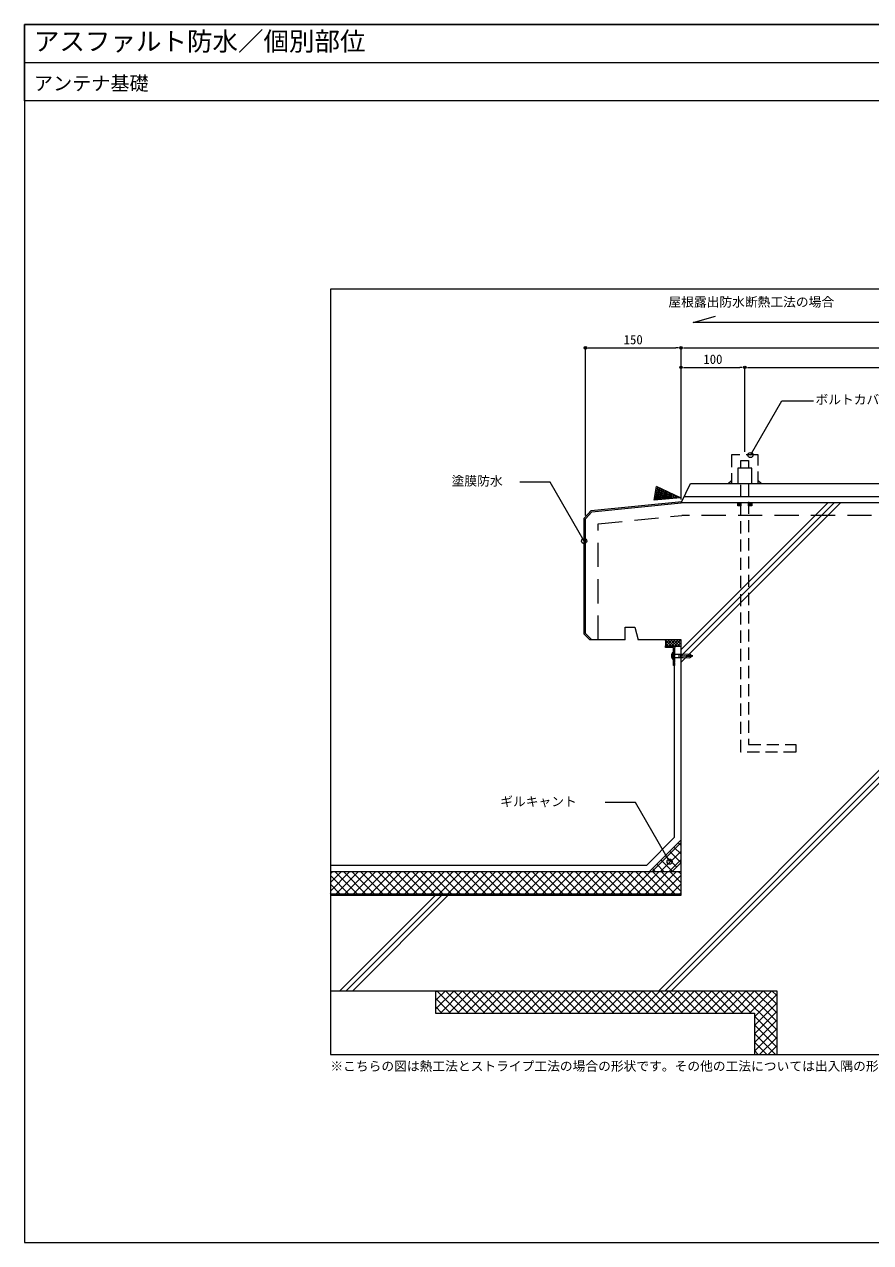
# Model space of a CAD drawing. Units: millimetres, scale not verified. Extents: x -1380 to 1380, y -955 to 955.
# Drawn here: x -1380 to -53, y -955 to 955 of the extents above; entities that cross this region are included whole.
import ezdxf
from ezdxf.enums import TextEntityAlignment as Align

# ---------------------------------------------------------------- set-up
doc = ezdxf.new("R2010")
doc.units = ezdxf.units.MM
doc.header["$LTSCALE"] = 3
doc.linetypes.add('USER1', pattern=[19.05, 12.7, -6.35])
doc.linetypes.add('USER2', pattern=[9.525, 6.35, -3.175])
for name, color, linetype, lineweight in [('0-0_0', 7, 'Continuous', 9), ('0-1_HATCH', 9, 'Continuous', 18), ('0-3_KUTAI', 3, 'Continuous', 18), ('0-4_BOUSUI', 1, 'Continuous', 18), ('0-5_MOJI', 7, 'Continuous', 18), ('0-6_sunpo', 7, 'Continuous', 18), ('0-7_KANAMONO_SCREW', 4, 'Continuous', 18), ('0-8_dannnetu', 6, 'Continuous', 18), ('0-9_KANAMONO', 4, 'Continuous', 18), ('0-B_TENSEN', 4, 'USER2', 18), ('0-C_BUHIN', 7, 'USER2', 9), ('0-D_WAKU', 7, 'Continuous', 18)]:
    doc.layers.add(name, color=color, linetype=linetype, lineweight=lineweight)
doc.styles.add('ＭＳ ゴシック', font='')
doc.styles.get('ＭＳ ゴシック').set_extended_font_data('MS Gothic')

# ---------------------------------------------------------------- blocks, each defined once
blk = doc.blocks.new('_DOT')
at = {"layer": '0-0_0'}
for p, q in [((-0.5, 0), (-1, 0)), ((0.25, 0), (-0.25, 0))]:
    blk.add_line(p, q, dxfattribs=at)
blk.add_circle((0, 0), 0.25, dxfattribs=at)

msp = doc.modelspace()

# ---------------------------------------------------------------- linework, layer by layer
at = {"layer": '0-0_0', "lineweight": 18}
msp.add_line((-1380.043, 894.971), (1379.957, 894.971), dxfattribs=at)
msp.add_lwpolyline([(-900.043, -660.029), (899.957, -660.029), (899.957, 539.971), (-900.043, 539.971)], close=True, dxfattribs=at)
at = {"layer": '0-1_HATCH'}
for p, q in [((-385.043, -560.029), (377.23, 202.244)), ((-375.043, -560.029), (386.321, 201.335)), ((-365.043, -560.029), (395.412, 200.426)), ((-350.043, -35.029), (-110.043, 204.971)), ((-350.043, -25.029), (-120.043, 204.971)), ((-350.043, -45.029), (-100.043, 204.971)), ((-365.24, -20.029), (-374.076, -11.193)), ((-374.053, -11.326), (-372.755, -10.029)), ((-369.73, -20.029), (-373.825, -15.934)), ((-373.803, -15.567), (-368.265, -10.029)), ((-373.775, -20.029), (-363.775, -10.029)), ((-360.75, -20.029), (-370.75, -10.029)), ((-369.284, -20.029), (-359.284, -10.029)), ((-356.26, -20.029), (-366.26, -10.029)), ((-364.794, -20.029), (-354.794, -10.029)), ((-351.77, -20.029), (-361.77, -10.029)), ((-360.304, -20.029), (-350.304, -10.029)), ((-350.043, -17.265), (-357.28, -10.029)), ((-355.814, -20.029), (-350.043, -14.257)), ((-350.043, -12.775), (-352.79, -10.029)), ((-351.324, -20.029), (-350.043, -18.747)), ((-374.22, -20.029), (-374.472, -19.777)), ((-395.485, -373.029), (-350.043, -327.586)), ((-382.015, -373.029), (-350.043, -341.056)), ((-350.347, -359.191), (-368.025, -341.513)), ((-350.043, -346.025), (-361.29, -334.778)), ((-350.043, -332.555), (-354.555, -328.043)), ((-376.921, -373.029), (-388.231, -361.719)), ((-363.818, -372.661), (-381.495, -354.984)), ((-357.082, -365.926), (-374.76, -348.248)), ((-368.545, -373.029), (-350.043, -354.527)), ((-900.043, -376.854), (-896.217, -373.029)), ((-900.043, -390.325), (-882.747, -373.029)), ((-900.043, -403.795), (-869.276, -373.029)), ((-871.649, -408.029), (-900.043, -379.635)), ((-858.179, -408.029), (-893.179, -373.029)), ((-890.806, -408.029), (-855.806, -373.029)), ((-844.708, -408.029), (-879.708, -373.029)), ((-877.335, -408.029), (-842.335, -373.029)), ((-831.238, -408.029), (-866.238, -373.029)), ((-863.865, -408.029), (-828.865, -373.029)), ((-817.767, -408.029), (-852.767, -373.029)), ((-850.395, -408.029), (-815.395, -373.029)), ((-804.297, -408.029), (-839.297, -373.029)), ((-836.924, -408.029), (-801.924, -373.029)), ((-790.827, -408.029), (-825.827, -373.029)), ((-823.454, -408.029), (-788.454, -373.029)), ((-777.356, -408.029), (-812.356, -373.029)), ((-809.984, -408.029), (-774.984, -373.029)), ((-763.886, -408.029), (-798.886, -373.029)), ((-796.513, -408.029), (-761.513, -373.029)), ((-750.416, -408.029), (-785.416, -373.029)), ((-783.043, -408.029), (-748.043, -373.029)), ((-736.945, -408.029), (-771.945, -373.029)), ((-769.572, -408.029), (-734.572, -373.029)), ((-723.475, -408.029), (-758.475, -373.029)), ((-756.102, -408.029), (-721.102, -373.029)), ((-710.004, -408.029), (-745.004, -373.029)), ((-742.632, -408.029), (-707.632, -373.029)), ((-696.534, -408.029), (-731.534, -373.029)), ((-729.161, -408.029), (-694.161, -373.029)), ((-683.064, -408.029), (-718.064, -373.029)), ((-715.691, -408.029), (-680.691, -373.029)), ((-669.593, -408.029), (-704.593, -373.029)), ((-702.22, -408.029), (-667.22, -373.029)), ((-656.123, -408.029), (-691.123, -373.029)), ((-688.75, -408.029), (-653.75, -373.029)), ((-642.652, -408.029), (-677.652, -373.029)), ((-675.28, -408.029), (-640.28, -373.029)), ((-629.182, -408.029), (-664.182, -373.029)), ((-661.809, -408.029), (-626.809, -373.029)), ((-615.712, -408.029), (-650.712, -373.029)), ((-648.339, -408.029), (-613.339, -373.029)), ((-602.241, -408.029), (-637.241, -373.029)), ((-634.869, -408.029), (-599.869, -373.029)), ((-588.771, -408.029), (-623.771, -373.029)), ((-621.398, -408.029), (-586.398, -373.029)), ((-575.301, -408.029), (-610.301, -373.029)), ((-607.928, -408.029), (-572.928, -373.029)), ((-561.83, -408.029), (-596.83, -373.029)), ((-594.457, -408.029), (-559.457, -373.029)), ((-548.36, -408.029), (-583.36, -373.029)), ((-580.987, -408.029), (-545.987, -373.029)), ((-534.889, -408.029), (-569.889, -373.029)), ((-567.517, -408.029), (-532.517, -373.029)), ((-521.419, -408.029), (-556.419, -373.029)), ((-554.046, -408.029), (-519.046, -373.029)), ((-507.949, -408.029), (-542.949, -373.029)), ((-540.576, -408.029), (-505.576, -373.029)), ((-494.478, -408.029), (-529.478, -373.029)), ((-527.105, -408.029), (-492.105, -373.029)), ((-481.008, -408.029), (-516.008, -373.029)), ((-513.635, -408.029), (-478.635, -373.029)), ((-467.537, -408.029), (-502.537, -373.029)), ((-500.165, -408.029), (-465.165, -373.029)), ((-454.067, -408.029), (-489.067, -373.029)), ((-486.694, -408.029), (-451.694, -373.029)), ((-440.597, -408.029), (-475.597, -373.029)), ((-473.224, -408.029), (-438.224, -373.029)), ((-427.126, -408.029), (-462.126, -373.029)), ((-459.754, -408.029), (-424.754, -373.029)), ((-413.656, -408.029), (-448.656, -373.029)), ((-446.283, -408.029), (-411.283, -373.029)), ((-400.186, -408.029), (-435.186, -373.029)), ((-432.813, -408.029), (-397.813, -373.029)), ((-386.715, -408.029), (-421.715, -373.029)), ((-419.342, -408.029), (-384.342, -373.029)), ((-373.245, -408.029), (-408.245, -373.029)), ((-405.872, -408.029), (-370.872, -373.029)), ((-390.391, -373.029), (-394.966, -368.454)), ((-359.774, -408.029), (-394.774, -373.029)), ((-392.402, -408.029), (-357.402, -373.029)), ((-350.043, -404.29), (-381.304, -373.029)), ((-378.931, -408.029), (-350.043, -379.14)), ((-350.043, -390.819), (-367.834, -373.029)), ((-350.043, -377.349), (-354.363, -373.029)), ((-885.119, -408.029), (-900.043, -393.105)), ((-365.461, -408.029), (-350.043, -392.61)), ((-898.59, -408.029), (-900.043, -406.576)), ((-885.043, -560.029), (-735.043, -410.029)), ((-875.043, -560.029), (-725.043, -410.029)), ((-865.043, -560.029), (-715.043, -410.029)), ((-351.99, -408.029), (-350.043, -406.081)), ((-735.043, -562.084), (-732.987, -560.029)), ((-735.043, -575.555), (-719.517, -560.029)), ((-735.043, -589.025), (-706.046, -560.029)), ((-711.59, -595.029), (-735.043, -571.576)), ((-698.119, -595.029), (-733.119, -560.029)), ((-727.576, -595.029), (-692.576, -560.029)), ((-684.649, -595.029), (-719.649, -560.029)), ((-714.105, -595.029), (-679.105, -560.029)), ((-671.179, -595.029), (-706.179, -560.029)), ((-700.635, -595.029), (-665.635, -560.029)), ((-657.708, -595.029), (-692.708, -560.029)), ((-687.165, -595.029), (-652.165, -560.029)), ((-644.238, -595.029), (-679.238, -560.029)), ((-673.694, -595.029), (-638.694, -560.029)), ((-630.767, -595.029), (-665.767, -560.029)), ((-660.224, -595.029), (-625.224, -560.029)), ((-617.297, -595.029), (-652.297, -560.029)), ((-646.754, -595.029), (-611.754, -560.029)), ((-603.827, -595.029), (-638.827, -560.029)), ((-633.283, -595.029), (-598.283, -560.029)), ((-590.356, -595.029), (-625.356, -560.029)), ((-619.813, -595.029), (-584.813, -560.029)), ((-576.886, -595.029), (-611.886, -560.029)), ((-606.342, -595.029), (-571.342, -560.029)), ((-563.416, -595.029), (-598.416, -560.029)), ((-592.872, -595.029), (-557.872, -560.029)), ((-549.945, -595.029), (-584.945, -560.029)), ((-579.402, -595.029), (-544.402, -560.029)), ((-536.475, -595.029), (-571.475, -560.029)), ((-565.931, -595.029), (-530.931, -560.029)), ((-523.004, -595.029), (-558.004, -560.029)), ((-552.461, -595.029), (-517.461, -560.029)), ((-509.534, -595.029), (-544.534, -560.029)), ((-538.99, -595.029), (-503.99, -560.029)), ((-496.064, -595.029), (-531.064, -560.029)), ((-525.52, -595.029), (-490.52, -560.029)), ((-482.593, -595.029), (-517.593, -560.029)), ((-512.05, -595.029), (-477.05, -560.029)), ((-469.123, -595.029), (-504.123, -560.029)), ((-498.579, -595.029), (-463.579, -560.029)), ((-455.652, -595.029), (-490.652, -560.029)), ((-485.109, -595.029), (-450.109, -560.029)), ((-442.182, -595.029), (-477.182, -560.029)), ((-471.639, -595.029), (-436.639, -560.029)), ((-428.712, -595.029), (-463.712, -560.029)), ((-458.168, -595.029), (-423.168, -560.029)), ((-415.241, -595.029), (-450.241, -560.029)), ((-444.698, -595.029), (-409.698, -560.029)), ((-401.771, -595.029), (-436.771, -560.029)), ((-431.227, -595.029), (-396.227, -560.029)), ((-388.301, -595.029), (-423.301, -560.029)), ((-417.757, -595.029), (-382.757, -560.029)), ((-374.83, -595.029), (-409.83, -560.029)), ((-404.287, -595.029), (-369.287, -560.029)), ((-361.36, -595.029), (-396.36, -560.029)), ((-390.816, -595.029), (-355.816, -560.029)), ((-347.889, -595.029), (-382.889, -560.029)), ((-377.346, -595.029), (-342.346, -560.029)), ((-334.419, -595.029), (-369.419, -560.029)), ((-363.875, -595.029), (-328.875, -560.029)), ((-320.949, -595.029), (-355.949, -560.029)), ((-350.405, -595.029), (-315.405, -560.029)), ((-307.478, -595.029), (-342.478, -560.029)), ((-336.935, -595.029), (-301.935, -560.029)), ((-294.008, -595.029), (-329.008, -560.029)), ((-323.464, -595.029), (-288.464, -560.029)), ((-280.537, -595.029), (-315.537, -560.029)), ((-309.994, -595.029), (-274.994, -560.029)), ((-267.067, -595.029), (-302.067, -560.029)), ((-296.524, -595.029), (-261.524, -560.029)), ((-253.597, -595.029), (-288.597, -560.029)), ((-283.053, -595.029), (-248.053, -560.029)), ((-240.126, -595.029), (-275.126, -560.029)), ((-269.583, -595.029), (-234.583, -560.029)), ((-200.043, -621.642), (-261.656, -560.029)), ((-256.112, -595.029), (-221.112, -560.029)), ((-200.043, -608.171), (-248.186, -560.029)), ((-242.642, -595.029), (-207.642, -560.029)), ((-235.043, -600.9), (-200.043, -565.9)), ((-200.043, -594.701), (-234.715, -560.029)), ((-200.043, -581.231), (-221.245, -560.029)), ((-200.043, -567.76), (-207.774, -560.029)), ((-725.06, -595.029), (-735.043, -585.046)), ((-235.043, -614.37), (-200.043, -579.37)), ((-235.043, -627.84), (-200.043, -592.84)), ((-200.043, -635.112), (-235.043, -600.112)), ((-235.043, -641.311), (-200.043, -606.311)), ((-200.043, -648.582), (-235.043, -613.582)), ((-235.043, -654.781), (-200.043, -619.781)), ((-202.067, -660.029), (-235.043, -627.053)), ((-215.537, -660.029), (-235.043, -640.523)), ((-226.82, -660.029), (-200.043, -633.252)), ((-213.349, -660.029), (-200.043, -646.722)), ((-229.008, -660.029), (-235.043, -653.994))]:
    msp.add_line(p, q, dxfattribs=at)
at = {"layer": '0-3_KUTAI'}
for p, q in [((349.957, 204.971), (-350.043, 204.971)), ((-350.043, -10.029), (-417.543, -10.029)), ((-900.043, -560.029), (-200.043, -560.029)), ((-200.043, -560.029), (-200.043, -660.029))]:
    msp.add_line(p, q, dxfattribs=at)
at = {"layer": '0-3_KUTAI', "linetype": 'USER1'}
msp.add_line((348.96, 184.971), (-349.045, 184.971), dxfattribs=at)
at = {"layer": '0-3_KUTAI'}
for points in [[(-500.043, -0.029), (-500.043, 179.971), (-490.092, 190.966), (-350.043, 204.971)], [(-437.543, -10.029), (-437.543, 9.971), (-422.543, 9.971), (-417.543, -10.029)], [(-900.043, -410.029), (-350.043, -410.029), (-350.043, -10.029)], [(-437.543, -10.029), (-490.043, -10.029), (-500.043, -0.029)]]:
    msp.add_lwpolyline(points, dxfattribs=at)
at = {"layer": '0-3_KUTAI', "linetype": 'USER1'}
msp.add_lwpolyline([(-480.043, -10.029), (-480.043, 171.872), (-349.045, 184.971)], dxfattribs=at)
at = {"layer": '0-4_BOUSUI'}
for p, q in [((-261.043, 199.971), (-256.043, 204.971)), ((-256.043, 199.971), (-261.043, 204.971)), ((-244.043, 199.971), (-239.043, 204.971)), ((-239.043, 199.971), (-244.043, 204.971)), ((-490.043, -10.029), (-492.871, -10.029)), ((-359.543, -20.029), (-350.043, -20.029)), ((-900.043, -408.029), (-350.043, -408.029))]:
    msp.add_line(p, q, dxfattribs=at)
for points in [[(-492.871, -10.029), (-502.043, -0.857), (-502.043, 180.742), (-491.058, 192.88), (-348.985, 207.087)], [(-900.043, -363.029), (-403.682, -363.029), (-360.043, -319.389), (-360.043, -50.029)]]:
    msp.add_lwpolyline(points, dxfattribs=at)
for points in [[(-261.043, 204.971), (-256.043, 204.971), (-256.043, 199.971), (-261.043, 199.971)], [(-244.043, 204.971), (-239.043, 204.971), (-239.043, 199.971), (-244.043, 199.971)]]:
    msp.add_lwpolyline(points, close=True, dxfattribs=at)
msp.add_arc((-393.473, -14.598), 19.694, 343.99195, 13.4151, dxfattribs=at)
at = {"layer": '0-5_MOJI'}
for p, q in [((-330.909, 487.512), (-295.808, 497.445)), ((-0.043, 487.512), (-330.909, 487.512)), ((-392.047, 209.001), (-388.298, 230.41)), ((-390.037, 208.977), (-386.418, 229.57)), ((-350.804, 212.61), (-388.298, 230.41)), ((-350.804, 212.61), (-392.047, 209.001)), ((-388.062, 209.35), (-384.52, 228.532)), ((-385.87, 209.542), (-382.839, 227.675)), ((-383.878, 209.716), (-380.759, 226.853)), ((-381.885, 209.89), (-379.078, 225.996)), ((-379.694, 210.082), (-376.999, 225.175)), ((-377.701, 210.257), (-375.101, 224.136)), ((-375.51, 210.448), (-373.42, 223.279)), ((-373.517, 210.623), (-371.54, 222.44)), ((-371.525, 210.797), (-369.659, 221.601)), ((-369.333, 210.989), (-367.779, 220.761)), ((-367.341, 211.163), (-365.881, 219.723)), ((-365.349, 211.337), (-364.019, 219.083)), ((-363.157, 211.529), (-362.103, 217.845)), ((-361.164, 211.703), (-360.223, 217.006)), ((-358.973, 211.895), (-358.343, 216.166)), ((-356.98, 212.069), (-356.48, 215.526)), ((-355.187, 212.226), (-354.582, 214.488)), ((-352.996, 212.418), (-352.684, 213.449))]:
    msp.add_line(p, q, dxfattribs=at)
for points in [[(-241.194, 279.722), (-191.955, 365.006), (-142.133, 365.006)], [(-502.043, 144.962), (-555.465, 237.492), (-602.915, 237.492)], [(-368.022, -357.733), (-421.444, -265.203), (-468.894, -265.203)]]:
    msp.add_lwpolyline(points, dxfattribs=at)
for centre in [(-241.194, 279.722), (-241.194, 279.722), (-502.043, 144.962), (-502.043, 144.962), (-368.022, -357.733), (-368.022, -357.733)]:
    msp.add_circle(centre, 4, dxfattribs=at)
at = {"layer": '0-6_sunpo'}
for p, q in [((-500.043, 184.971), (-500.043, 447.944)), ((-492.043, 447.944), (-358.043, 447.944)), ((-350.043, 209.971), (-350.043, 447.944)), ((-350.043, 209.971), (-350.043, 447.944)), ((-342.043, 447.944), (341.957, 447.944)), ((-350.043, 209.971), (-350.043, 417.253)), ((-342.043, 417.253), (-258.043, 417.253)), ((-250.043, 284.971), (-250.043, 417.253)), ((-250.043, 284.971), (-250.043, 417.253)), ((-242.043, 417.253), (241.957, 417.253))]:
    msp.add_line(p, q, dxfattribs=at)
at = {"layer": '0-7_KANAMONO_SCREW'}
for p, q in [((-364.126, -31.487), (-364.334, -32.529)), ((-364.334, -37.529), (-364.334, -32.529)), ((-364.334, -37.529), (-364.126, -38.57)), ((-364.126, -38.57), (-364.126, -31.487)), ((-364.126, -31.487), (-363.709, -31.487)), ((-363.709, -30.445), (-363.709, -39.612)), ((-362.043, -30.445), (-363.709, -30.445)), ((-362.043, -30.445), (-362.043, -31.695)), ((-362.043, -31.695), (-362.043, -38.362)), ((-361.209, -32.529), (-349.387, -32.529)), ((-361.209, -37.529), (-349.387, -37.529)), ((-353.553, -32.529), (-353.553, -37.529)), ((-351.053, -32.529), (-351.053, -37.529)), ((-349.378, -32.737), (-349.387, -32.529)), ((-349.387, -34.82), (-335.22, -34.195)), ((-349.387, -34.82), (-349.387, -35.237)), ((-349.387, -35.237), (-335.22, -35.862)), ((-349.378, -37.32), (-349.387, -37.529)), ((-349.378, -32.737), (-346.464, -32.608)), ((-349.378, -37.32), (-346.464, -37.449)), ((-349.179, -32.519), (-346.681, -32.409)), ((-349.169, -32.728), (-349.179, -32.519)), ((-349.169, -37.33), (-349.179, -37.538)), ((-349.179, -37.538), (-346.681, -37.648)), ((-348.649, -34.788), (-348.768, -35.264)), ((-347.385, -34.732), (-347.532, -35.319)), ((-346.672, -32.617), (-346.681, -32.409)), ((-346.672, -37.44), (-346.681, -37.648)), ((-346.473, -32.4), (-336.369, -31.954)), ((-346.464, -32.608), (-346.473, -32.4)), ((-346.464, -37.449), (-346.473, -37.657)), ((-346.473, -37.657), (-336.369, -38.103)), ((-346.121, -34.676), (-346.296, -35.373)), ((-344.857, -34.62), (-345.059, -35.428)), ((-343.593, -34.565), (-343.823, -35.482)), ((-342.33, -34.509), (-342.587, -35.537)), ((-341.066, -34.453), (-341.35, -35.591)), ((-339.802, -34.397), (-340.114, -35.646)), ((-338.538, -34.342), (-338.877, -35.701)), ((-337.274, -34.286), (-337.641, -35.755)), ((-336.01, -34.23), (-336.405, -35.81)), ((-335.22, -37.529), (-336.369, -38.103)), ((-335.22, -33.434), (-332.3, -34.644)), ((-334.623, -33.682), (-335.22, -36.071)), ((-335.22, -36.623), (-332.3, -35.414)), ((-335.22, -35.862), (-335.22, -37.529)), ((-363.709, -38.57), (-364.126, -38.57)), ((-363.709, -39.612), (-362.043, -39.612)), ((-362.043, -38.362), (-362.043, -39.612))]:
    msp.add_line(p, q, dxfattribs=at)
msp.add_lwpolyline([(-335.22, -34.195), (-335.22, -32.529), (-336.369, -31.954)], dxfattribs=at)
for centre, radius, start, end in [((-361.209, -31.695), 0.833, 180, 270), ((-361.209, -38.362), 0.833, 90, 180), ((-332.459, -35.029), 0.417, 292.5, 67.5)]:
    msp.add_arc(centre, radius, start, end, dxfattribs=at)
at = {"layer": '0-8_dannnetu'}
msp.add_line((-900.043, -373.029), (-350.043, -373.029), dxfattribs=at)
msp.add_lwpolyline([(-350.043, -323.531), (-399.54, -373.029), (-364.185, -373.029), (-350.043, -358.886)], close=True, dxfattribs=at)
msp.add_lwpolyline([(-735.043, -560.029), (-735.043, -595.029), (-235.043, -595.029), (-235.043, -660.029)], dxfattribs=at)
at = {"layer": '0-9_KANAMONO'}
for p, q in [((-350.043, 204.971), (-335.043, 234.971)), ((-335.043, 234.971), (334.957, 234.971)), ((-345.043, 214.971), (344.957, 214.971)), ((-362.043, -35.279), (-361.874, -35.216))]:
    msp.add_line(p, q, dxfattribs=at)
for points in [[(-256.043, 258.971), (-256.043, 270.971), (-244.043, 270.971), (-244.043, 258.971)], [(-239.043, 234.971), (-239.043, 258.971), (-261.043, 258.971), (-261.043, 234.971)], [(-361.874, -34.841), (-362.043, -34.779), (-362.043, -22.029), (-374.543, -22.029), (-374.543, -20.029), (-359.543, -20.029), (-359.543, -22.029), (-360.043, -22.029), (-360.043, -33.029), (-359.617, -33.373)], [(-359.617, -45.684), (-360.043, -46.029), (-360.043, -50.029), (-362.043, -50.029), (-362.043, -35.279)], [(-359.617, -33.684), (-360.043, -34.029), (-360.043, -36.029), (-359.617, -36.373)], [(-359.617, -36.684), (-360.043, -37.029), (-360.043, -39.029), (-359.617, -39.373)], [(-359.617, -39.684), (-360.043, -40.029), (-360.043, -42.029), (-359.617, -42.373)], [(-359.617, -42.684), (-360.043, -43.029), (-360.043, -45.029), (-359.617, -45.373)]]:
    msp.add_lwpolyline(points, dxfattribs=at)
for centre, start, end in [((-361.943, -35.029), 290.2297, 69.7703), ((-359.743, -33.529), 308.97666, 51.02334), ((-359.743, -36.529), 308.97666, 51.02334), ((-359.743, -39.529), 308.97666, 51.02334), ((-359.743, -42.529), 308.97666, 51.02334), ((-359.743, -45.529), 308.97666, 51.02334)]:
    msp.add_arc(centre, 0.2, start, end, dxfattribs=at)
at = {"layer": '0-B_TENSEN'}
msp.add_lwpolyline([(-244.043, 234.971), (-244.043, -174.029), (-170.043, -174.029), (-170.043, -186.029), (-256.043, -186.029), (-256.043, 234.971)], dxfattribs=at)
at = {"layer": '0-C_BUHIN'}
msp.add_lwpolyline([(-229.043, 239.971), (-224.043, 234.971), (-229.043, 234.971), (-229.043, 279.971), (-271.043, 279.971), (-271.043, 234.971), (-276.043, 234.971), (-271.043, 239.971)], dxfattribs=at)
at = {"layer": '0-D_WAKU'}
for points in [[(-1380.043, -955.029), (1379.957, -955.029), (1379.957, 954.971), (-1380.043, 954.971)], [(1379.957, 834.971), (-1380.043, 834.971), (-1380.043, 954.971), (1379.957, 954.971)]]:
    msp.add_lwpolyline(points, close=True, dxfattribs=at)

# ---------------------------------------------------------------- block references
at = {"layer": '0-6_sunpo', "xscale": 8, "yscale": 8, "rotation": 180}
for p in [(-500.043, 447.944), (-350.043, 447.944), (-350.043, 417.253), (-250.043, 417.253)]:
    msp.add_blockref('_DOT', p, dxfattribs=at)
at = {"layer": '0-6_sunpo', "xscale": 8, "yscale": 8}
for p in [(-350.043, 447.944), (-250.043, 417.253)]:
    msp.add_blockref('_DOT', p, dxfattribs=at)

# ---------------------------------------------------------------- texts
at = {"layer": '0-5_MOJI', "style": 'ＭＳ ゴシック'}
for s, p in [('屋根露出防水断熱工法の場合', (-369.877, 508.081)), ('ボルトカバー用キャップ', (-139.133, 355.006)), ('塗膜防水', (-709.874, 227.492)), ('ギルキャント', (-633.606, -275.203)), ('※こちらの図は熱工法とストライプ工法の場合の形状です。その他の工法については出入隅の形状等一部が異なります。', (-900.043, -690.029))]:
    msp.add_text(s, height=14.66, dxfattribs=at).set_placement(p, align=Align.BOTTOM_LEFT)
at = {"layer": '0-6_sunpo', "style": 'ＭＳ ゴシック'}
for s, p in [('150', (-440.043, 448.944)), ('100', (-315.043, 418.253))]:
    msp.add_text(s, height=14.66, dxfattribs=at).set_placement(p, align=Align.BOTTOM_LEFT)
at = {"layer": '0-D_WAKU', "style": 'ＭＳ ゴシック'}
for s, height, p in [('アスファルト防水／個別部位', 29.33, (-1365.043, 904.971)), ('アンテナ基礎', 21.99, (-1365.043, 844.971))]:
    msp.add_text(s, height=height, dxfattribs=at).set_placement(p, align=Align.BOTTOM_LEFT)

doc.saveas('drawing.dxf')
